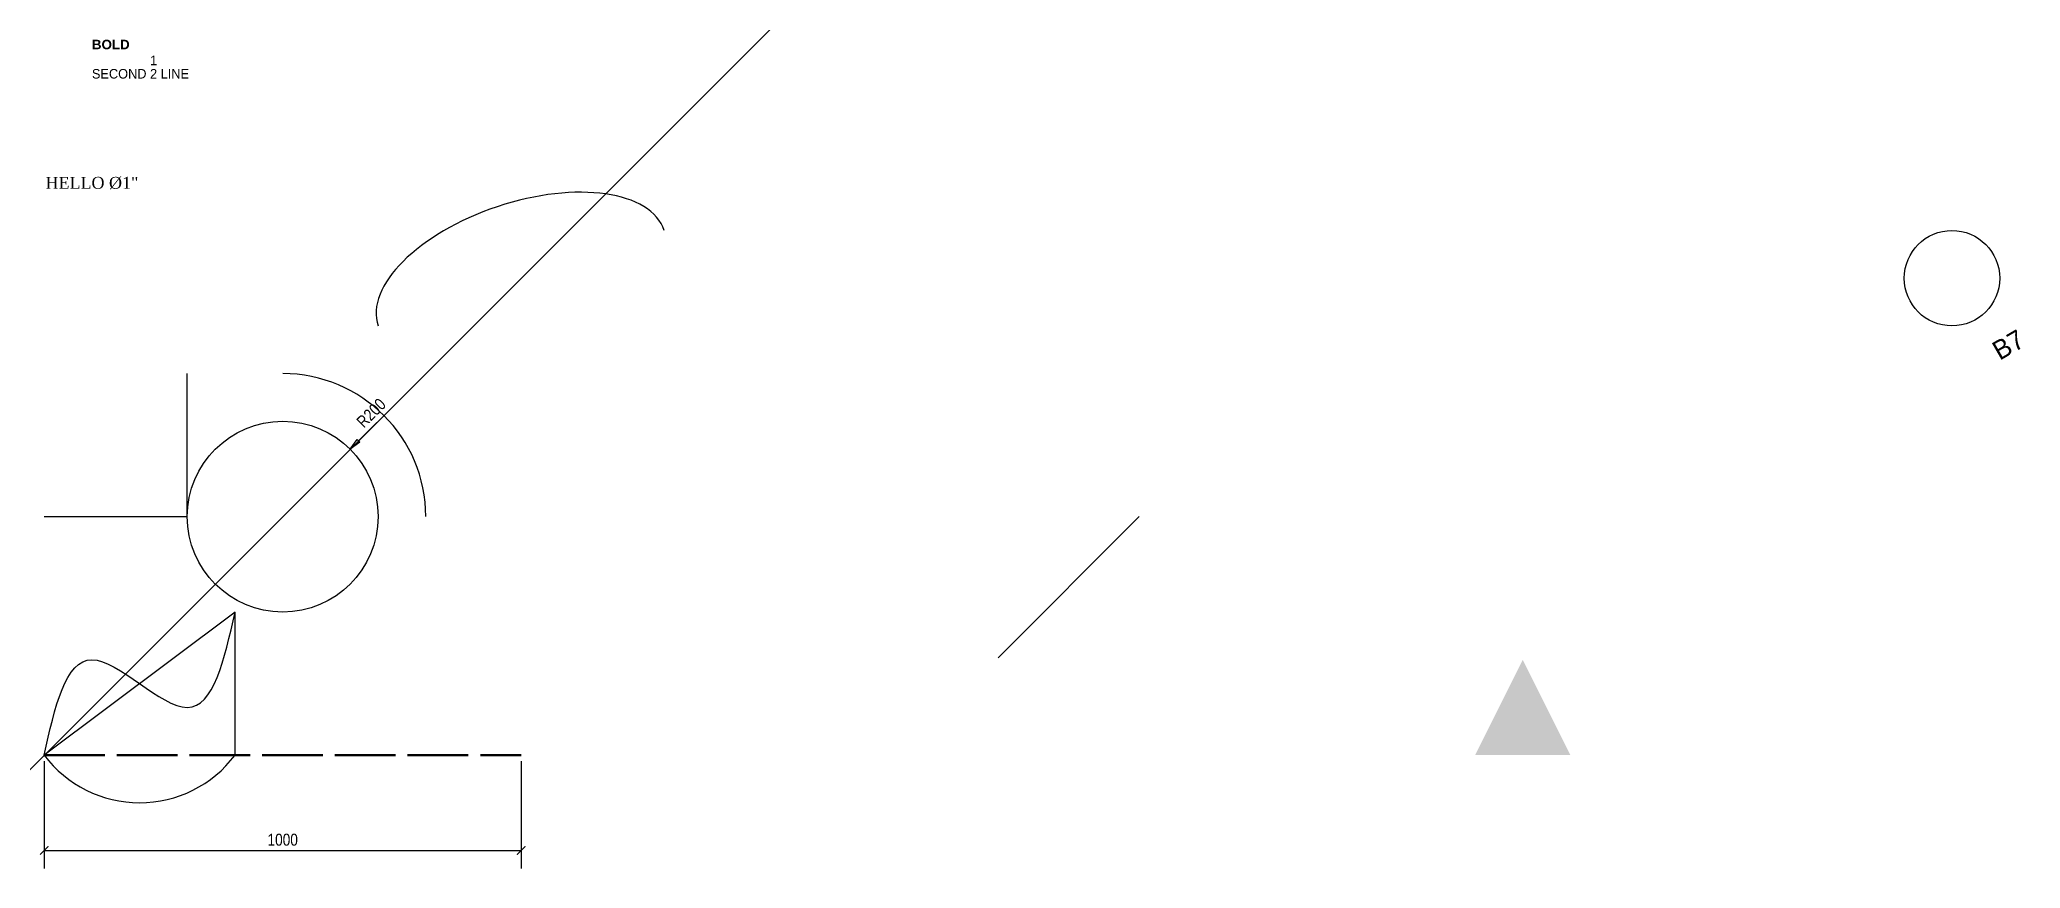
# Model space of a CAD drawing. Header units: inches. Extents: x -0.1 to 50, y -2.4 to 50.
# Drawn here: x -0.1 to 41.43, y -2.38 to 15 of the extents above; entities outside this region: 1.
import ezdxf
from ezdxf.enums import TextEntityAlignment as Align

# ---------------------------------------------------------------- set-up
doc = ezdxf.new("R2010")
doc.units = ezdxf.units.IN
doc.linetypes.add('DASHED', pattern=[1.524, 1.27, -0.254])
doc.layers.add('S-STEEL', color=3, linetype='DASHED', lineweight=50)
doc.styles.add('NOTES', font='times.ttf')
doc.styles.add('OpenSansCondensed-Light', font='OpenSansCondensed-Light.ttf')
doc.dimstyles.new('EZ_RADIUS', dxfattribs={"dimtxt": 0.25, "dimasz": 0.25, "dimexe": 0.375, "dimexo": 0.125, "dimgap": 0.1, "dimtad": 1, "dimlfac": 100, "dimzin": 12, "dimdsep": 46, "dimtxsty": 'OpenSansCondensed-Light', "dimblk": 'CLOSEDBLANK', "dimcen": 0, "dimazin": 3, "dimtfac": 0.5, "dimtofl": 0, "dimtmove": 1, "dimatfit": 3})
doc.dimstyles.new('EZDXF', dxfattribs={"dimtxt": 0.25, "dimasz": 0.175, "dimexe": 0.375, "dimexo": 0.125, "dimgap": 0.1, "dimtad": 1, "dimlfac": 100, "dimzin": 12, "dimdsep": 46, "dimtxsty": 'OpenSansCondensed-Light', "dimblk": 'ARCHTICK', "dimcen": 2.5, "dimazin": 3, "dimtfac": 0.5, "dimtmove": 2, "dimatfit": 3})

# ---------------------------------------------------------------- blocks, each defined once
blk = doc.blocks.new('_ARCHTICK')
at = {"color": 0, "linetype": 'BYBLOCK', "const_width": 0.15}
blk.add_lwpolyline([(-0.5, -0.5), (0.5, 0.5)], dxfattribs=at)
blk = doc.blocks.new('_CLOSEDBLANK')
at = {"color": 0, "linetype": 'BYBLOCK'}
blk.add_lwpolyline([(-1, 0.16), (0, 0), (-1, -0.16)], close=True, dxfattribs=at)
blk = doc.blocks.new('*D2')
blk.add_line((6.591, 6.591), (7.369, 7.369))
at = {"layer": 'Defpoints'}
for p in [(6.414, 6.414), (5, 5)]:
    blk.add_point(p, dxfattribs=at)
at = {"xscale": 0.25, "yscale": 0.25, "rotation": 225}
blk.add_blockref('_CLOSEDBLANK', (6.414, 6.414), dxfattribs=at)
at = {"insert": (6.856, 7.174), "char_height": 0.25, "attachment_point": 5, "rotation": 45, "style": 'OpenSansCondensed-Light'}
blk.add_mtext('R200', dxfattribs=at)
blk = doc.blocks.new('MARK')
blk.add_circle((0, 0), 0.5)
blk.add_attdef('TAG1', (0, -1), '', height=0.2)

msp = doc.modelspace()

# ---------------------------------------------------------------- hatches: boundary and pattern name
h = msp.add_hatch()
h.set_pattern_fill('ANSI31', scale=2)
h.paths.add_polyline_path([(20, 0), (25, 0), (25, 5), (20, 5)])
edge = h.paths.add_edge_path()
edge.add_line((21, 1), (23, 1))
edge.add_arc((23, 2), 1, -90, 90)
edge.add_line((23, 3), (21, 3))
edge.add_line((21, 3), (21, 1))
h = msp.add_hatch(color=7)
h.dxf.hatch_style = 1
h.paths.add_polyline_path([(30, 0), (32, 0), (31, 2)])

# ---------------------------------------------------------------- linework, layer by layer
msp.add_xline((0, 0), (0.70710678, 0.70710678))
msp.add_lwpolyline([(0, 5), (3, 5), (3, 8)])
msp.add_lwpolyline([(0, 0, 0.5), (4, 0), (4, 3)], format="xyb", close=True)
at = {"color": 1}
msp.add_circle((5, 5), 2, dxfattribs=at)
msp.add_arc((5, 5), 3, 0, 90)
msp.add_ellipse((10, 10), major_axis=(3, 1), ratio=0.5, start_param=0, end_param=3.14159265)
msp.add_spline([(0, 0), (1, 2), (3, 1), (4, 3)], degree=3)
msp.add_point((50, 50))
at = {"layer": 'S-STEEL'}
msp.add_line((0, 0), (10, 0), dxfattribs=at)

# ---------------------------------------------------------------- block references
at = {"xscale": 2, "yscale": 2, "rotation": 30}
msp.add_blockref('MARK', (40, 10), dxfattribs=at).add_auto_attribs({'TAG1': 'B7'})

# ---------------------------------------------------------------- texts
at = {"style": 'NOTES'}
msp.add_text('HELLO %%c1"', height=0.25, dxfattribs=at).set_placement((1, 12), align=Align.MIDDLE_CENTER)
at = {"insert": (1, 15), "char_height": 0.2, "width": 5, "attachment_point": 1}
msp.add_mtext('{\\fArial|b1;BOLD}\\PSECOND \\S1^2; LINE', dxfattribs=at)

# ---------------------------------------------------------------- dimensions: what is measured, and where the dimension line sits
dim = msp.add_radius_dim(center=(5, 5), mpoint=(6.41421, 6.41421), dimstyle='EZ_RADIUS')
dim.commit()
dim.dimension.update_dxf_attribs({"geometry": '*D2', "text_midpoint": (6.85616, 7.17435)})
msp.add_linear_dim(base=(0, -2), p1=(0, 0), p2=(10, 0), dimstyle='EZDXF').render()

doc.saveas('drawing.dxf')
